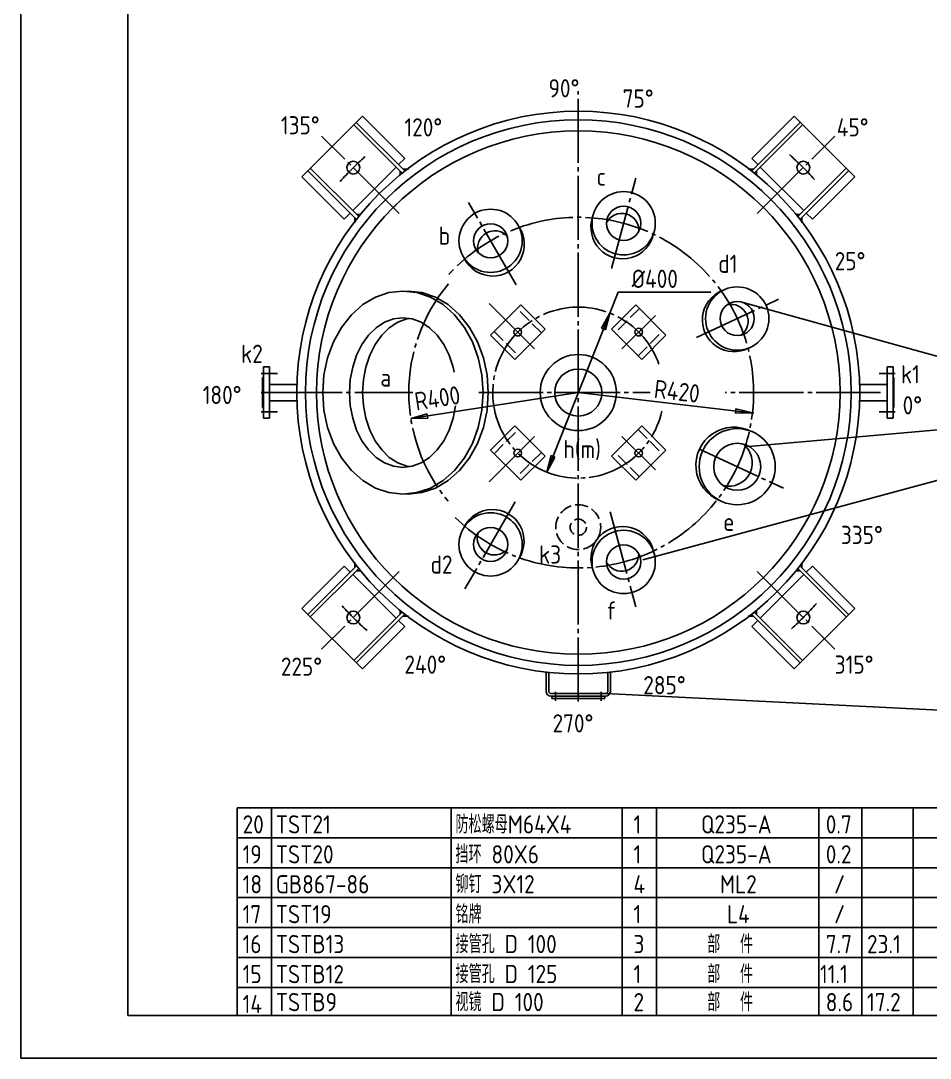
# Model space of a CAD drawing. Extents: x 26 to 65864, y -126 to 468.
# Drawn here: x 26 to 238.7, y -126.1 to 116.5 of the extents above; entities that cross this region are included whole.
import ezdxf

# ---------------------------------------------------------------- set-up
doc = ezdxf.new("R2010")
doc.units = 0
doc.linetypes.add('DASHDOT', pattern=[18, 15, -1, 1, -1])
doc.linetypes.add('DASHED', pattern=[4, 3, -1])
doc.layers.get('0').update_dxf_attribs({"linetype": 'DASHDOT'})
for name, color, linetype in [('1', 7, 'CONTINUOUS'), ('2', 134, 'CONTINUOUS'), ('3', 7, 'CONTINUOUS'), ('4', 2, 'DASHED')]:
    doc.layers.add(name, color=color, linetype=linetype)
doc.styles.get("Standard").update_dxf_attribs({"font": 'gbenor.shx', "bigfont": 'gbcbig.shx'})

msp = doc.modelspace()

# ---------------------------------------------------------------- linework, layer by layer
for p, q in [((156.37, -42.72), (156.37, 100.08, 6.28)), ((114.51, 71.4), (96.35, 89.56, 6.28)), ((198.22, 71.4), (216.38, 89.56, 6.28)), ((164.15, 58.6), (169.82, 79.74, 6.28)), ((141.81, 54.75), (130.72, 73.98)), ((183.99, 42.43), (203.21, 51.39)), ((146.14, 39.78), (135.44, 50.48)), ((166.59, 39.78), (174.4, 47.58)), ((82.24, 34.05), (86.01, 34.05, 6.28)), ((230.49, 34.05), (226.72, 34.05)), ((92.54, 29.55), (82.2, 29.55)), ((82.57, 31.45), (82.57, 27.65)), ((86.13, 29.55), (117.66, 29.55)), ((133.13, 29.55), (173.19, 29.55)), ((227.02, 29.55), (190.71, 29.55, 6.28)), ((230.17, 31.45), (230.17, 27.65)), ((82.24, 25.05), (86.01, 25.05)), ((230.49, 25.05), (226.72, 25.05)), ((146.14, 19.32), (135.44, 8.62)), ((166.59, 19.32), (174.4, 11.51)), ((184.7, 16.33), (204.33, 7.18)), ((141.62, 4.01), (129.86, -16.37)), ((163.83, 1.7), (169.8, -20.59)), ((114.51, -12.31), (96.35, -30.47, 6.28)), ((198.22, -12.31), (216.38, -30.47, 6.28)), ((151.03, -40.46), (151.03, -42.53)), ((161.71, -40.46), (161.71, -42.53))]:
    msp.add_line(p, q)
for radius, start, end in [(74.4, 42.0898, 48.4375), (74.4, 132.0898, 138.4375), (41, 225.4435, 493.66), (41, 135.4435, 137.6187), (39.62, 140, 219.92), (20, 19.5386, 347.3643), (74.4, 222.0898, 228.4375), (74.4, 312.0898, 318.4375)]:
    msp.add_arc((156.37, 29.55), radius, start, end)
at = {"layer": '1'}
for p, q in [((91.74, 80.03), (105.88, 94.18)), ((104.46, 92.76), (115.94, 81.29)), ((105.88, 94.18), (115.78, 84.28)), ((208.27, 92.76), (196.8, 81.3)), ((206.85, 94.18), (196.95, 84.28)), ((206.85, 94.18), (221, 80.03)), ((103.9, 92.2), (115.21, 80.89)), ((208.83, 92.2), (197.52, 80.89)), ((114.36, 82.86), (115.78, 84.28)), ((196.95, 84.28), (198.37, 82.86)), ((93.15, 81.45), (104.62, 69.98)), ((93.72, 82.01), (105.03, 70.7)), ((103.62, 72.11), (113.8, 82.3)), ((114.72, 81.29), (114.72, 80.42)), ((115.46, 81.8), (116.66, 81.8)), ((197.28, 81.8), (196.08, 81.8)), ((198.01, 81.29), (198.01, 80.42)), ((198.93, 82.3), (209.12, 72.11)), ((219.02, 82.01), (207.71, 70.7)), ((219.58, 81.45), (208.11, 69.97)), ((91.74, 80.03), (101.64, 70.14)), ((221, 80.03), (211.1, 70.14)), ((112.34, 72.06), (113.85, 73.57)), ((112.34, 72.06), (113.1, 72.82)), ((101.64, 70.14), (103.05, 71.55)), ((104.11, 70.46), (104.11, 69.26)), ((104.62, 71.19), (105.49, 71.19)), ((208.11, 71.19), (207.24, 71.19)), ((208.62, 70.46), (208.62, 69.26)), ((209.68, 71.55), (211.1, 70.14)), ((108.95, 51.86), (105.99, 50.12)), ((112.11, 52.94), (108.95, 51.86)), ((115.37, 53.3), (112.11, 52.94)), ((118.62, 52.94), (115.37, 53.3)), ((116.57, 53.3), (115.37, 53.16)), ((119.82, 52.94), (116.57, 53.3)), ((121.78, 51.86), (118.62, 52.94)), ((122.98, 51.86), (119.82, 52.94)), ((124.74, 50.12), (121.78, 51.86)), ((125.94, 50.12), (122.98, 51.86)), ((105.99, 50.12), (103.31, 47.74)), ((127.42, 47.74), (124.74, 50.12)), ((128.62, 47.74), (125.94, 50.12)), ((135.86, 42.98), (142.93, 50.05)), ((148.59, 44.4), (142.93, 50.05)), ((169.8, 50.05), (164.14, 44.4)), ((169.8, 50.05), (176.87, 42.98)), ((103.31, 47.74), (101, 44.81)), ((113.2, 46.78), (111.09, 45.99)), ((115.37, 47.05), (113.2, 46.78)), ((116.27, 46.78), (114.17, 45.99)), ((117.54, 46.78), (115.37, 47.05)), ((116.9, 46.86), (116.27, 46.78)), ((119.64, 45.99), (117.54, 46.78)), ((129.73, 44.81), (127.42, 47.74)), ((130.93, 44.81), (128.62, 47.74)), ((101, 44.81), (99.13, 41.42)), ((109.12, 44.7), (107.33, 42.95)), ((111.09, 45.99), (109.12, 44.7)), ((112.19, 44.7), (110.41, 42.95)), ((114.17, 45.99), (112.19, 44.7)), ((121.62, 44.7), (119.64, 45.99)), ((123.4, 42.95), (121.62, 44.7)), ((131.6, 41.42), (129.73, 44.81)), ((132.81, 41.42), (130.93, 44.81)), ((141.52, 37.33), (148.59, 44.4)), ((164.14, 44.4), (171.22, 37.33)), ((99.13, 41.42), (97.75, 37.67)), ((107.33, 42.95), (105.79, 40.8)), ((110.41, 42.95), (108.87, 40.8)), ((124.94, 40.8), (123.4, 42.95)), ((132.99, 37.67), (131.6, 41.42)), ((134.19, 37.67), (132.81, 41.42)), ((135.86, 42.98), (141.52, 37.33)), ((171.22, 37.33), (176.87, 42.98)), ((105.79, 40.8), (104.54, 38.3)), ((108.87, 40.8), (107.62, 38.3)), ((126.19, 38.3), (124.94, 40.8)), ((97.75, 37.67), (96.9, 33.67)), ((104.54, 38.3), (103.62, 35.53)), ((107.62, 38.3), (106.7, 35.53)), ((127.11, 35.53), (126.19, 38.3)), ((133.83, 33.67), (132.99, 37.67)), ((135.03, 33.67), (134.19, 37.67)), ((82.77, 35.55), (84.17, 35.55)), ((82.77, 35.55), (82.77, 26.05)), ((84.17, 35.55), (84.17, 31.45)), ((103.62, 35.53), (103.06, 32.59)), ((106.7, 35.53), (106.13, 32.59)), ((127.11, 35.53), (127.34, 34.35)), ((229.97, 35.55), (228.57, 35.55)), ((228.57, 35.55), (228.57, 31.45)), ((229.97, 35.55), (229.97, 26.05)), ((82.57, 33.05), (82.57, 27.65)), ((82.57, 33.05), (82.77, 33.05)), ((96.9, 33.67), (96.62, 29.55)), ((103.06, 32.59), (102.87, 29.55)), ((106.13, 32.59), (105.94, 29.55)), ((134.12, 29.55), (133.83, 33.67)), ((135.32, 29.55), (135.03, 33.67)), ((230.17, 33.05), (229.97, 33.05)), ((230.17, 33.05), (230.17, 27.65)), ((84.17, 31.45), (84.17, 23.55)), ((90.59, 31.45), (84.17, 31.45)), ((96.62, 29.55), (96.9, 25.42)), ((102.87, 29.55), (103.06, 26.51)), ((105.94, 29.55), (106.13, 26.51)), ((133.83, 25.42), (134.12, 29.55)), ((135.03, 25.42), (135.32, 29.55)), ((222.14, 31.45), (228.57, 31.45)), ((228.57, 31.45), (228.57, 23.55)), ((82.57, 27.65), (82.57, 26.05)), ((84.17, 27.65), (90.59, 27.65)), ((228.57, 27.65), (222.14, 27.65)), ((230.17, 27.65), (230.17, 26.05)), ((82.57, 26.05), (82.77, 26.05)), ((82.77, 23.55), (82.77, 26.05)), ((96.9, 25.42), (97.75, 21.42)), ((103.06, 26.51), (103.62, 23.56)), ((106.13, 26.51), (106.7, 23.56)), ((127.11, 23.56), (127.67, 26.47)), ((132.99, 21.42), (133.83, 25.42)), ((134.19, 21.42), (135.03, 25.42)), ((230.17, 26.05), (229.97, 26.05)), ((229.97, 23.55), (229.97, 26.05)), ((82.77, 23.55), (84.17, 23.55)), ((103.62, 23.56), (104.54, 20.8)), ((106.7, 23.56), (107.62, 20.8)), ((126.19, 20.8), (127.11, 23.56)), ((229.97, 23.55), (228.57, 23.55)), ((97.75, 21.42), (99.13, 17.67)), ((104.54, 20.8), (105.79, 18.3)), ((107.62, 20.8), (108.87, 18.3)), ((124.94, 18.3), (126.19, 20.8)), ((131.6, 17.67), (132.99, 21.42)), ((132.81, 17.67), (134.19, 21.42)), ((135.86, 16.11), (141.52, 21.77)), ((141.52, 21.77), (148.59, 14.7)), ((164.14, 14.7), (171.22, 21.77)), ((171.22, 21.77), (176.87, 16.11)), ((99.13, 17.67), (101, 14.28)), ((105.79, 18.3), (107.33, 16.14)), ((108.87, 18.3), (110.41, 16.14)), ((123.4, 16.14), (124.94, 18.3)), ((129.73, 14.28), (131.6, 17.67)), ((130.93, 14.28), (132.81, 17.67)), ((107.33, 16.14), (109.12, 14.39)), ((110.41, 16.14), (112.19, 14.39)), ((121.62, 14.39), (123.4, 16.14)), ((135.86, 16.11), (142.93, 9.04)), ((148.59, 14.7), (142.93, 9.04)), ((169.8, 9.04), (164.14, 14.7)), ((169.8, 9.04), (176.87, 16.11)), ((101, 14.28), (103.31, 11.35)), ((109.12, 14.39), (111.09, 13.1)), ((111.09, 13.1), (113.2, 12.31)), ((112.19, 14.39), (114.17, 13.1)), ((113.2, 12.31), (115.37, 12.05)), ((114.17, 13.1), (116.27, 12.31)), ((115.37, 12.05), (117.54, 12.31)), ((116.27, 12.31), (116.9, 12.24)), ((117.54, 12.31), (119.64, 13.1)), ((119.64, 13.1), (121.62, 14.39)), ((127.42, 11.35), (129.73, 14.28)), ((128.62, 11.35), (130.93, 14.28)), ((103.31, 11.35), (105.99, 8.98)), ((124.74, 8.98), (127.42, 11.35)), ((125.94, 8.98), (128.62, 11.35)), ((105.99, 8.98), (108.95, 7.23)), ((121.78, 7.23), (124.74, 8.98)), ((122.98, 7.23), (125.94, 8.98)), ((108.95, 7.23), (112.11, 6.16)), ((112.11, 6.16), (115.37, 5.8)), ((115.37, 5.8), (118.62, 6.16)), ((115.97, 5.86), (116.57, 5.8)), ((116.57, 5.8), (119.82, 6.16)), ((118.62, 6.16), (121.78, 7.23)), ((119.82, 6.16), (122.98, 7.23)), ((91.74, -20.94), (101.64, -11.04)), ((93.15, -22.35), (104.63, -10.88)), ((93.72, -22.92), (105.03, -11.61)), ((103.05, -12.46), (101.64, -11.04)), ((104.11, -11.36), (104.11, -10.16)), ((104.62, -12.1), (105.49, -12.1)), ((208.11, -12.1), (207.24, -12.1)), ((219.02, -22.92), (207.71, -11.61)), ((219.58, -22.35), (208.12, -10.89)), ((208.62, -11.36), (208.62, -10.16)), ((211.1, -11.04), (209.68, -12.46)), ((221, -20.94), (211.1, -11.04)), ((113.8, -23.2), (103.62, -13.02)), ((209.12, -13.02), (198.93, -23.2)), ((105.88, -35.08), (91.74, -20.94)), ((103.9, -33.1), (115.21, -21.79)), ((114.72, -22.2), (114.72, -21.33)), ((208.83, -33.1), (197.52, -21.79)), ((198.01, -22.2), (198.01, -21.33)), ((221, -20.94), (206.85, -35.08)), ((104.46, -33.67), (115.93, -22.2)), ((115.78, -25.18), (114.36, -23.77)), ((115.46, -22.71), (116.66, -22.71)), ((197.28, -22.71), (196.08, -22.71)), ((208.27, -33.67), (196.79, -22.19)), ((198.37, -23.77), (196.95, -25.18)), ((105.88, -35.08), (115.78, -25.18)), ((206.85, -35.08), (196.95, -25.18)), ((148.87, -40.35), (148.87, -35.82)), ((149.47, -40.35), (149.47, -35.89)), ((163.27, -40.35), (163.27, -35.89)), ((163.87, -40.35), (163.87, -35.82)), ((162.77, -40.85), (149.97, -40.85, 6.28)), ((162.77, -41.45), (149.97, -41.45, 6.28)), ((150.16, -41.97), (150.16, -41.45)), ((162.58, -41.97), (150.16, -41.97)), ((162.58, -41.97), (162.58, -41.45))]:
    msp.add_line(p, q, dxfattribs=at)
for centre, radius in [((156.37, 29.55), 65.8), ((156.37, 29.55), 63.8), ((156.37, 29.55), 61.2), ((103.76, 82.16), 1.5), ((208.98, 82.16), 1.5), ((166.98, 69.15), 7.4), ((166.98, 69.15), 4), ((135.87, 65.05), 7.4), ((135.87, 65.05), 4), ((193.53, 46.87), 7.4), ((193.53, 46.87), 4), ((142.22, 43.69), 0.9), ((170.51, 43.69), 0.9), ((156.37, 29.55), 8.9), ((156.37, 29.55), 5.5), ((193.53, 12.22), 8.9), ((193.53, 12.22), 5.5), ((142.22, 15.4), 0.9), ((170.51, 15.4), 0.9), ((135.87, -5.96), 7.4), ((135.87, -5.96), 4), ((166.98, -10.06), 7.4), ((166.98, -10.06), 4), ((103.76, -23.06), 1.5), ((208.98, -23.06), 1.5)]:
    msp.add_circle(centre, radius, dxfattribs=at)
for centre, radius, start, end in [((166.73, 68.24), 7.4, 161.3494, 348.6506), ((166.53, 67.48), 4, 357.4713, 512.5287), ((136.35, 64.21), 7.4, 206.2382, 393.7618), ((136.83, 63.39), 4, 43.9016, 196.0984), ((192.77, 46.52), 7.4, 111.7582, 298.2418), ((192.07, 46.2), 4, 306.5604, 463.4396), ((192.77, 12.57), 8.9, 62.305, 247.695), ((191.55, 13.14), 5.5, 256.4096, 413.5904), ((136.31, -5.19), 7.4, 326.5728, 513.4272), ((166.73, -9.15), 7.4, 11.3494, 198.6506), ((136.75, -4.43), 4, 162.7787, 317.2213), ((166.49, -8.24), 4, 208.626, 361.374), ((149.97, -40.35), 1.1, 180, 270), ((149.97, -40.35), 0.5, 180, 270), ((162.77, -40.35), 0.5, 270, 360), ((162.77, -40.35), 1.1, 270, 360)]:
    msp.add_arc(centre, radius, start, end, dxfattribs=at)
at = {"layer": '2'}
for p, q in [((51.02, 457.87), (51.02, 63.87)), ((51.02, 63.87), (51.02, -116.13)), ((76.59, -116.13), (76.59, -67.56)), ((84.65, -116.13), (84.65, -67.56)), ((126.65, -116.13), (126.65, -67.56)), ((166.65, -116.13), (166.65, -67.56)), ((174.65, -116.13), (174.65, -67.56)), ((212.65, -116.13), (212.65, -67.56)), ((234.65, -116.13), (234.65, -67.56)), ((51.02, -116.13), (92.02, -116.13)), ((92.02, -116.13), (436.02, -116.13))]:
    msp.add_line(p, q, dxfattribs=at)
at = {"layer": '3'}
for p, q in [((26.02, -126.13), (26.02, 467.87)), ((163.75, 48.14), (165.7, 53.04)), ((165.7, 53.04), (187.36, 53.04)), ((194.89, 50.63), (242.66, 37.37)), ((148.99, 10.96), (163.75, 48.14)), ((163.75, 48.14), (161.82, 44.63)), ((163.75, 48.14), (162.74, 44.26)), ((161.82, 44.63), (162.74, 44.26)), ((156.37, 29.55), (117.21, 23.47)), ((156.37, 29.55), (197.43, 24.76)), ((117.21, 23.47), (121.06, 24.57)), ((121.06, 24.57), (121.21, 23.59)), ((193.21, 25.75), (193.09, 24.77)), ((197.09, 24.8), (193.09, 24.77)), ((197.09, 24.8), (193.21, 25.75)), ((117.21, 23.47), (121.21, 23.59)), ((196.28, 16.98), (242.26, 20.99)), ((148.99, 10.96), (149.99, 14.83)), ((149.99, 14.83), (150.91, 14.46)), ((148.99, 10.96), (150.91, 14.46)), ((171.49, -9.54), (242.25, 9.52)), ((162.77, -40.85), (242.4, -44.82)), ((76.59, -67.56), (255.97, -67.56)), ((222.65, -116.13), (222.65, -67.56)), ((76.59, -74.56), (255.97, -74.56)), ((76.59, -81.56), (255.97, -81.56)), ((76.59, -88.56), (255.97, -88.56)), ((76.59, -95.56), (255.97, -95.56)), ((76.65, -102.56), (255.97, -102.56)), ((76.65, -109.56), (255.97, -109.56)), ((26.02, -126.13), (446.02, -126.13))]:
    msp.add_line(p, q, dxfattribs=at)
at = {"layer": '4'}
for p, q in [((147.74, 43.55), (142.08, 49.2)), ((170.65, 49.2), (164.99, 43.55)), ((136.71, 43.83), (142.37, 38.17)), ((170.37, 38.17), (176.02, 43.83)), ((136.71, 15.26), (142.37, 20.92)), ((170.37, 20.92), (176.02, 15.26)), ((147.74, 15.55), (142.08, 9.89)), ((170.65, 9.89), (164.99, 15.55))]:
    msp.add_line(p, q, dxfattribs=at)
for radius in [5.25, 1.9]:
    msp.add_circle((156.37, -1.93), radius, dxfattribs=at)

# ---------------------------------------------------------------- texts
at = {"layer": '3', "char_height": 4.25, "width": 65536, "attachment_point": 7}
for s, insert in [('90%%d', (149.41, 98.6)), ('75%%d', (166.74, 96.2)), ('135%%d', (86.83, 89.94)), ('120%%d', (115.72, 89.46)), ('45%%d', (216.81, 89.46)), ('c', (160.65, 77.94)), ('b', (123.74, 64.1)), ('d1', (189.09, 57.56)), ('25%%d', (216.33, 58.17)), ('%%c400', (168.85, 54.04)), ('k2', (77.53, 36.5)), ('k1', (231.82, 31.72)), ('a', (110.09, 30.95)), ('180%%d', (68.54, 26.88)), ('0%%d', (232.21, 24.47)), ('h(m)', (152.88, 13.78)), ('e', (190.25, -2.79)), ('335%%d', (217.77, -5.86)), ('k3', (147.2, -10.44)), ('d2', (121.82, -12.79)), ('f', (162.95, -23.55)), ('225%%d', (86.83, -36.67)), ('240%%d', (115.72, -36.19)), ('315%%d', (216.33, -36.19)), ('285%%d', (171.56, -41)), ('270%%d', (150.35, -49.94)), ('20', (77.89, -73.56)), ('TST21', (85.65, -73.56)), ('防松螺母M64X4', (127.65, -73.56)), ('1', (169.28, -73.56)), ('Q235-A', (185.04, -73.56)), ('0.7', (214.23, -73.56)), ('19', (77.89, -80.56)), ('TST20', (85.65, -80.56)), ('挡环 80X6', (127.65, -80.56)), ('1', (169.28, -80.56)), ('Q235-A', (185.04, -80.56)), ('0.2', (214.23, -80.56)), ('18', (77.89, -87.56)), ('GB867-86', (85.65, -87.56)), ('铆钉 3X12', (127.65, -87.56)), ('4', (169.28, -87.56)), ('ML2', (189.48, -87.56)), ('/', (216.15, -87.56)), ('17', (77.89, -94.56)), ('TST19', (85.65, -94.56)), ('铭牌', (127.65, -94.56)), ('1', (169.28, -94.56)), ('L4', (191.12, -94.56)), ('/', (216.15, -94.56)), ('接管孔 D 100', (127.65, -101.56)), ('部  件', (186.51, -101.56)), ('16', (77.89, -101.56)), ('TSTB13', (85.65, -101.56)), ('3', (169.28, -101.56)), ('7.7', (214.23, -101.56)), ('23.1', (223.87, -101.56)), ('15', (77.89, -108.56)), ('TSTB12', (85.65, -108.58)), ('接管孔 D 125', (127.65, -108.56)), ('1', (169.28, -108.56)), ('部  件', (186.51, -108.56)), ('11.1', (212.87, -108.56)), ('14', (77.89, -115.56)), ('TSTB9', (85.65, -115.13)), ('视镜 D 100', (127.65, -115.13)), ('2', (169.28, -115.13)), ('部  件', (186.51, -115.13)), ('8.6', (214.23, -115.13)), ('17.2', (223.87, -115.13))]:
    msp.add_mtext(s, dxfattribs=dict(at, insert=insert))
for s, insert, rotation in [('R420', (173.91, 28.36), 353.3488), ('R400', (118.48, 25.33), 8.8185)]:
    msp.add_mtext(s, dxfattribs=dict(at, insert=insert, rotation=rotation))

doc.saveas('drawing.dxf')
